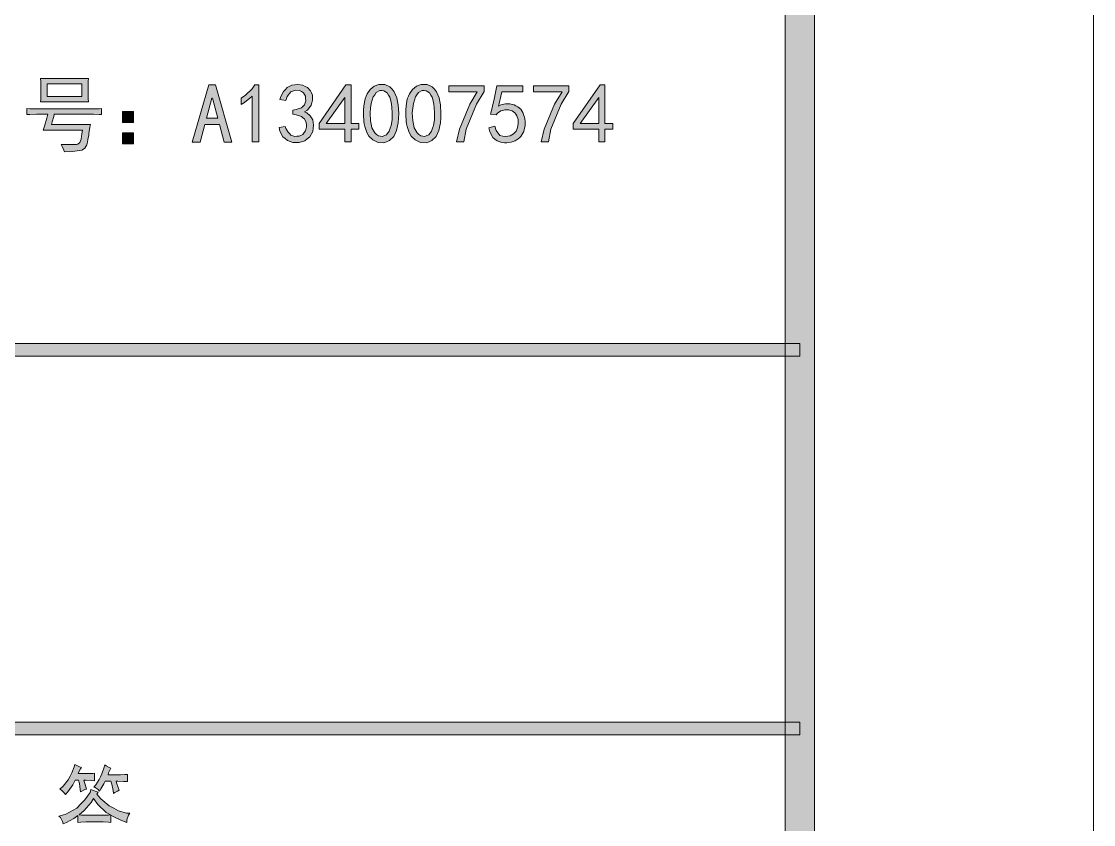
# Model space of a CAD drawing. Header units: millimetres. Extents: x 0 to 829, y 0 to 586.
# Drawn here: x 793.16 to 829.15, y 470.09 to 497.07 of the extents above; entities that cross this region are included whole.
import ezdxf

# ---------------------------------------------------------------- set-up
doc = ezdxf.new("R2010")
doc.units = ezdxf.units.MM

msp = doc.modelspace()

# ---------------------------------------------------------------- hatches: boundary and pattern name
h = msp.add_hatch(color=0)
h.dxf.hatch_style = 2
h.paths.add_polyline_path([(819.788528, 9.36625), (818.80075, 10.3505), (818.80075, 575.281778), (819.788528, 576.266028)])
h = msp.add_hatch(color=0)
h.paths.add_polyline_path([(795.404528, 495.144778), (795.401, 495.063639), (795.393944, 494.873139), (795.393944, 494.767306), (795.393944, 494.665), (795.401, 494.463917), (795.404528, 494.368667), (793.795861, 494.368667), (793.802917, 494.446278), (793.806444, 494.629722), (793.806444, 494.735556), (793.806444, 494.844917), (793.802917, 495.053056), (793.795861, 495.144778)])
h.paths.add_polyline_path([(795.185806, 494.545056), (795.185806, 494.968389), (794.018111, 494.968389), (794.018111, 494.545056)])
h = msp.add_hatch(color=0)
h.paths.add_polyline_path([(800.223472, 493.014), (799.958889, 493.014), (799.803667, 493.603139), (799.313306, 493.603139), (799.158083, 493.014), (798.8935, 493.014), (799.447361, 494.936639), (799.669611, 494.936639)])
h.paths.add_polyline_path([(799.747222, 493.814806), (799.570833, 494.492139), (799.546139, 494.492139), (799.36975, 493.814806)])
h = msp.add_hatch(color=0)
h.dxf.hatch_style = 2
h.paths.add_polyline_path([(800.900806, 494.559167), (800.83025, 494.485083), (800.646806, 494.3475), (800.537444, 494.280472), (800.537444, 494.492139), (800.675028, 494.587389), (800.900806, 494.806111), (800.992528, 494.936639), (801.123056, 494.936639), (801.123056, 493.024583), (800.900806, 493.024583)])
h = msp.add_hatch(color=0)
h.dxf.hatch_style = 2
h.paths.add_polyline_path([(801.8145, 493.504361), (802.012056, 493.536111), (802.033222, 493.465556), (802.107306, 493.345611), (802.156694, 493.296222), (802.206083, 493.250361), (802.333083, 493.2045), (802.407167, 493.208028), (802.48125, 493.211556), (802.601194, 493.271528), (802.647056, 493.3315), (802.689389, 493.387944), (802.728194, 493.522), (802.724667, 493.596083), (802.717611, 493.673694), (802.661167, 493.790111), (802.60825, 493.828917), (802.555333, 493.87125), (802.386, 493.931222), (802.269583, 493.948861), (802.269583, 494.089972), (802.386, 494.104083), (802.555333, 494.164056), (802.60825, 494.213444), (802.661167, 494.262833), (802.707028, 494.393361), (802.699972, 494.4745), (802.696444, 494.555639), (802.622361, 494.672056), (802.555333, 494.707333), (802.491833, 494.742611), (802.347194, 494.753194), (802.273111, 494.724972), (802.199028, 494.69675), (802.079083, 494.541528), (802.033222, 494.414528), (801.835667, 494.446278), (801.867417, 494.545056), (801.959139, 494.714389), (802.019111, 494.781417), (802.075556, 494.844917), (802.234306, 494.922528), (802.333083, 494.936639), (802.435389, 494.947222), (802.60825, 494.922528), (802.685861, 494.883722), (802.759944, 494.848444), (802.865778, 494.739083), (802.894, 494.665), (802.92575, 494.587389), (802.932806, 494.425111), (802.911639, 494.336917), (802.890472, 494.248722), (802.763472, 494.089972), (802.657639, 494.026472), (802.73525, 493.991194), (802.855194, 493.892417), (802.894, 493.825389), (802.936333, 493.758361), (802.964556, 493.581972), (802.950444, 493.476139), (802.936333, 493.366778), (802.841083, 493.190389), (802.756417, 493.126889), (802.67175, 493.059861), (802.484778, 492.996361), (802.378944, 492.996361), (802.273111, 492.999889), (802.089667, 493.066917), (802.012056, 493.130417), (801.934444, 493.193917), (801.835667, 493.380889)])
h = msp.add_hatch(color=0)
h.paths.add_polyline_path([(804.012306, 493.447917), (803.155056, 493.447917), (803.155056, 493.634889), (804.054639, 494.936639), (804.223972, 494.936639), (804.223972, 493.634889), (804.488556, 493.634889), (804.488556, 493.447917), (804.223972, 493.447917), (804.223972, 493.024583), (804.012306, 493.024583)])
h.paths.add_polyline_path([(804.012306, 493.634889), (804.012306, 494.513306), (803.387889, 493.634889)])
h = msp.add_hatch(color=0)
h.paths.add_polyline_path([(804.643778, 494.086444), (804.650833, 494.234611), (804.693167, 494.467444), (804.728444, 494.552111), (804.763722, 494.636778), (804.866028, 494.781417), (804.933056, 494.834333), (805.000083, 494.890778), (805.162361, 494.947222), (805.261139, 494.947222), (805.356389, 494.947222), (805.525722, 494.866083), (805.599806, 494.784944), (805.670361, 494.703806), (805.765611, 494.502722), (805.786778, 494.37925), (805.811472, 494.259306), (805.825583, 493.977083), (805.815, 493.818333), (805.807944, 493.659583), (805.7515, 493.402056), (805.705639, 493.303278), (805.65625, 493.2045), (805.515139, 493.063389), (805.419889, 493.024583), (805.328167, 492.985778), (805.137667, 492.996361), (805.042417, 493.042222), (804.950694, 493.088083), (804.816639, 493.215083), (804.777833, 493.292694), (804.739028, 493.370306), (804.682583, 493.532583), (804.664944, 493.620778), (804.650833, 493.705444), (804.64025, 493.938278)])
h.paths.add_polyline_path([(804.876611, 494.153472), (804.8625, 493.99825), (804.873083, 493.726611), (804.901306, 493.610194), (804.926, 493.49025), (805.017722, 493.320917), (805.081222, 493.271528), (805.14825, 493.218611), (805.278778, 493.200972), (805.342278, 493.232722), (805.409306, 493.260944), (805.508083, 493.384417), (805.539833, 493.476139), (805.568056, 493.567861), (805.599806, 493.765417), (805.599806, 493.874778), (805.599806, 493.984139), (805.589222, 494.181694), (805.582167, 494.269889), (805.575111, 494.358083), (805.525722, 494.520361), (805.483389, 494.590917), (805.441056, 494.665), (805.328167, 494.739083), (805.261139, 494.742611), (805.190583, 494.742611), (805.070639, 494.675583), (805.017722, 494.6015), (804.964806, 494.530944), (804.89425, 494.305167)])
h = msp.add_hatch(color=0)
h.paths.add_polyline_path([(806.065472, 494.086444), (806.072528, 494.234611), (806.111333, 494.467444), (806.150139, 494.552111), (806.185417, 494.636778), (806.287722, 494.781417), (806.35475, 494.834333), (806.421778, 494.890778), (806.584056, 494.947222), (806.682833, 494.947222), (806.778083, 494.947222), (806.947417, 494.866083), (807.0215, 494.784944), (807.092056, 494.703806), (807.187306, 494.502722), (807.208472, 494.37925), (807.229639, 494.259306), (807.24375, 493.977083), (807.236694, 493.818333), (807.229639, 493.659583), (807.173194, 493.402056), (807.127333, 493.303278), (807.077944, 493.2045), (806.936833, 493.063389), (806.841583, 493.024583), (806.749861, 492.985778), (806.559361, 492.996361), (806.464111, 493.042222), (806.372389, 493.088083), (806.238333, 493.215083), (806.199528, 493.292694), (806.160722, 493.370306), (806.104278, 493.532583), (806.086639, 493.620778), (806.072528, 493.705444), (806.058417, 493.938278)])
h.paths.add_polyline_path([(806.298306, 494.153472), (806.280667, 493.99825), (806.294778, 493.726611), (806.319472, 493.610194), (806.347694, 493.49025), (806.439417, 493.320917), (806.502917, 493.271528), (806.566417, 493.218611), (806.696944, 493.200972), (806.763972, 493.232722), (806.831, 493.260944), (806.929778, 493.384417), (806.958, 493.476139), (806.98975, 493.567861), (807.0215, 493.765417), (807.0215, 493.874778), (807.0215, 493.984139), (807.010917, 494.181694), (807.003861, 494.269889), (806.996806, 494.358083), (806.943889, 494.520361), (806.905083, 494.590917), (806.86275, 494.665), (806.749861, 494.739083), (806.682833, 494.742611), (806.612278, 494.742611), (806.488806, 494.675583), (806.435889, 494.6015), (806.382972, 494.530944), (806.315944, 494.305167)])
h = msp.add_hatch(color=0)
h.dxf.hatch_style = 2
h.paths.add_polyline_path([(807.765861, 493.024583), (807.864639, 493.447917), (808.213889, 494.287528), (808.464361, 494.703806), (807.508333, 494.703806), (807.508333, 494.901361), (808.697194, 494.901361), (808.697194, 494.714389), (808.436139, 494.291056), (808.090417, 493.447917), (808.009278, 493.024583)])
h = msp.add_hatch(color=0)
h.dxf.hatch_style = 2
h.paths.add_polyline_path([(809.0535, 493.546694), (809.092306, 493.398528), (809.222833, 493.232722), (809.318083, 493.215083), (809.413333, 493.197444), (809.565028, 493.218611), (809.625, 493.253889), (809.681444, 493.289167), (809.766111, 493.384417), (809.790806, 493.440861), (809.8155, 493.500833), (809.836667, 493.631361), (809.836667, 493.701917), (809.833139, 493.776), (809.794333, 493.895944), (809.759056, 493.948861), (809.72025, 493.99825), (809.628528, 494.065278), (809.575611, 494.079389), (809.519167, 494.097028), (809.392167, 494.097028), (809.325139, 494.079389), (809.254583, 494.065278), (809.141694, 493.987667), (809.095833, 493.924167), (808.908861, 493.948861), (808.919444, 493.980611), (809.025278, 494.456861), (809.120528, 494.901361), (809.995417, 494.901361), (809.995417, 494.703806), (809.286333, 494.703806), (809.258111, 494.552111), (809.201667, 494.312222), (809.173444, 494.224028), (809.258111, 494.262833), (809.413333, 494.298111), (809.483889, 494.298111), (809.557972, 494.294583), (809.695556, 494.259306), (809.762583, 494.231083), (809.829611, 494.199333), (809.928389, 494.118194), (809.956611, 494.065278), (809.988361, 494.012361), (810.030694, 493.906528), (810.044806, 493.853611), (810.058917, 493.800694), (810.0695, 493.687806), (810.0695, 493.624306), (810.065972, 493.564333), (810.041278, 493.440861), (810.020111, 493.373833), (809.995417, 493.310333), (809.928389, 493.2045), (809.886056, 493.165694), (809.840194, 493.123361), (809.730833, 493.056333), (809.667333, 493.031639), (809.603833, 493.006944), (809.459194, 492.985778), (809.374528, 492.992833), (809.289861, 492.996361), (809.131111, 493.059861), (809.057028, 493.112778), (808.982944, 493.169222), (808.880639, 493.359722), (808.852417, 493.49025)])
h = msp.add_hatch(color=0)
h.dxf.hatch_style = 2
h.paths.add_polyline_path([(810.605722, 493.024583), (810.708028, 493.447917), (811.057278, 494.287528), (811.30775, 494.703806), (810.351722, 494.703806), (810.351722, 494.901361), (811.540583, 494.901361), (811.540583, 494.714389), (811.279528, 494.291056), (810.933806, 493.447917), (810.852667, 493.024583)])
h = msp.add_hatch(color=0)
h.paths.add_polyline_path([(812.538944, 493.447917), (811.685222, 493.447917), (811.685222, 493.634889), (812.584806, 494.936639), (812.750611, 494.936639), (812.750611, 493.634889), (813.015194, 493.634889), (813.015194, 493.447917), (812.750611, 493.447917), (812.750611, 493.024583), (812.538944, 493.024583)])
h.paths.add_polyline_path([(812.538944, 493.634889), (812.538944, 494.513306), (811.918056, 493.634889)])
h = msp.add_hatch(color=0)
h.dxf.hatch_style = 2
h.paths.add_polyline_path([(795.471556, 494.12525), (795.577389, 494.12525), (795.767889, 494.128778), (795.849028, 494.135833), (795.849028, 493.93475), (795.767889, 493.941806), (795.577389, 493.948861), (795.471556, 493.948861), (794.261528, 493.948861), (794.240361, 493.867722), (794.190972, 493.698389), (794.16275, 493.603139), (795.471556, 493.603139), (795.457444, 493.514944), (795.43275, 493.36325), (795.422167, 493.303278), (795.415111, 493.243306), (795.390417, 493.095139), (795.372778, 493.010472), (795.355139, 492.922278), (795.288111, 492.805861), (795.238722, 492.774111), (795.189333, 492.745889), (794.871833, 492.6965), (794.60725, 492.682389), (794.586083, 492.742361), (794.529639, 492.869361), (794.494361, 492.936389), (794.695444, 492.932861), (794.949444, 492.932861), (795.002361, 492.936389), (795.055278, 492.943444), (795.122306, 492.999889), (795.139944, 493.052806), (795.157583, 493.105722), (795.189333, 493.285639), (795.206972, 493.412639), (793.884056, 493.412639), (793.933444, 493.546694), (794.011056, 493.814806), (794.039278, 493.948861), (793.774694, 493.948861), (793.658278, 493.948861), (793.439556, 493.941806), (793.340778, 493.93475), (793.340778, 494.135833), (793.439556, 494.128778), (793.658278, 494.12525), (793.774694, 494.12525)])
h = msp.add_hatch(color=0)
h.dxf.hatch_style = 2
h.paths.add_polyline_path([(796.551056, 494.037056), (796.917944, 494.037056), (796.917944, 493.670167), (796.551056, 493.670167)])
h = msp.add_hatch(color=0)
h.dxf.hatch_style = 2
h.paths.add_polyline_path([(796.551056, 493.324444), (796.917944, 493.324444), (796.917944, 492.957556), (796.551056, 492.957556)])
h = msp.add_hatch(color=0)
h.dxf.hatch_style = 2
h.paths.add_polyline_path([(819.294639, 486.247722), (819.294639, 485.824389), (769.958667, 485.824389), (769.958667, 486.247722)])
h = msp.add_hatch(color=0)
h.dxf.hatch_style = 2
h.paths.add_polyline_path([(819.294639, 473.530083), (819.294639, 473.10675), (769.958667, 473.10675), (769.958667, 473.530083)])
h = msp.add_hatch(color=0)
h.dxf.hatch_style = 2
h.paths.add_polyline_path([(795.612667, 471.561583), (795.513889, 471.568639), (795.333972, 471.575694), (795.252833, 471.575694), (795.274, 471.501611), (795.319861, 471.356972), (795.344556, 471.282889), (795.284583, 471.261722), (795.185806, 471.215861), (795.143472, 471.187639), (795.132889, 471.268778), (795.101139, 471.462806), (795.072917, 471.575694), (794.963556, 471.575694), (794.878889, 471.427528), (794.716611, 471.187639), (794.635472, 471.095917), (794.596667, 471.155889), (794.501417, 471.247611), (794.444972, 471.282889), (794.561389, 471.374611), (794.730722, 471.589806), (794.790694, 471.70975), (794.847139, 471.829694), (794.92475, 472.02725), (794.945917, 472.108389), (794.995306, 472.080167), (795.108194, 472.02725), (795.175222, 472.002556), (795.139944, 471.960222), (795.0835, 471.861444), (795.065861, 471.801472), (795.372778, 471.801472), (795.43275, 471.801472), (795.552694, 471.808528), (795.612667, 471.815583)])
h = msp.add_hatch(color=0)
h.dxf.hatch_style = 2
h.paths.add_polyline_path([(796.434639, 471.240556), (796.38525, 471.215861), (796.29, 471.162944), (796.244139, 471.134722), (796.233556, 471.237028), (796.19475, 471.441639), (796.163, 471.547472), (795.9725, 471.547472), (795.919583, 471.45575), (795.820806, 471.289944), (795.774944, 471.215861), (795.729083, 471.261722), (795.633833, 471.32875), (795.584444, 471.349917), (795.655, 471.427528), (795.767889, 471.600389), (795.810222, 471.695639), (795.852556, 471.787361), (795.923111, 471.988444), (795.954861, 472.094278), (796.000722, 472.062528), (796.103028, 472.009611), (796.163, 471.988444), (796.134778, 471.942583), (796.085389, 471.829694), (796.064222, 471.762667), (796.434639, 471.762667), (796.484028, 471.762667), (796.625139, 471.769722), (796.713333, 471.77325), (796.713333, 471.533361), (796.579278, 471.540417), (796.388778, 471.547472), (796.332333, 471.547472), (796.3535, 471.4875), (796.402889, 471.335806)])
h = msp.add_hatch(color=0)
h.paths.add_polyline_path([(796.692167, 470.161056), (796.498139, 470.235139), (796.233556, 470.355083), (796.163, 470.400944), (796.163, 470.161056), (796.074806, 470.168111), (795.898417, 470.175167), (795.81375, 470.175167), (795.425694, 470.175167), (795.333972, 470.175167), (795.150528, 470.168111), (795.055278, 470.161056), (795.055278, 470.390361), (794.921222, 470.295111), (794.67075, 470.157528), (794.554333, 470.108139), (794.536694, 470.189278), (794.466139, 470.323333), (794.41675, 470.37625), (794.646056, 470.443278), (795.012944, 470.644361), (795.150528, 470.781944), (795.288111, 470.919528), (795.460972, 471.162944), (795.492722, 471.268778), (795.545639, 471.240556), (795.665583, 471.194694), (795.732611, 471.177056), (795.693806, 471.110028), (795.820806, 470.954806), (796.103028, 470.718444), (796.25825, 470.637306), (796.417, 470.552639), (796.685111, 470.467972), (796.794472, 470.467972), (796.748611, 470.400944), (796.699222, 470.24925)])
h.paths.add_polyline_path([(795.094083, 470.415056), (795.175222, 470.408), (795.341028, 470.400944), (795.425694, 470.400944), (795.81375, 470.400944), (795.898417, 470.400944), (796.064222, 470.408), (796.145361, 470.415056), (796.00425, 470.496194), (795.7185, 470.767833), (795.573861, 470.961861), (795.503306, 470.827806), (795.263417, 470.556167)])

# ---------------------------------------------------------------- linework, layer by layer
at = {"color": 0, "lineweight": 0}
for points in [[(0, 0), (0, 585.632278), (829.154778, 585.632278), (829.154778, 0)], [(819.788528, 9.36625), (818.80075, 10.3505), (818.80075, 575.281778), (819.788528, 576.266028)], [(795.404528, 495.144778), (795.401, 495.063639), (795.393944, 494.873139), (795.393944, 494.767306), (795.393944, 494.665), (795.401, 494.463917), (795.404528, 494.368667), (793.795861, 494.368667), (793.802917, 494.446278), (793.806444, 494.629722), (793.806444, 494.735556), (793.806444, 494.844917), (793.802917, 495.053056), (793.795861, 495.144778)], [(795.185806, 494.545056), (795.185806, 494.968389), (794.018111, 494.968389), (794.018111, 494.545056)], [(800.223472, 493.014), (799.958889, 493.014), (799.803667, 493.603139), (799.313306, 493.603139), (799.158083, 493.014), (798.8935, 493.014), (799.447361, 494.936639), (799.669611, 494.936639)], [(800.900806, 494.559167), (800.83025, 494.485083), (800.646806, 494.3475), (800.537444, 494.280472), (800.537444, 494.492139), (800.675028, 494.587389), (800.900806, 494.806111), (800.992528, 494.936639), (801.123056, 494.936639), (801.123056, 493.024583), (800.900806, 493.024583)], [(801.8145, 493.504361), (802.012056, 493.536111), (802.033222, 493.465556), (802.107306, 493.345611), (802.156694, 493.296222), (802.206083, 493.250361), (802.333083, 493.2045), (802.407167, 493.208028), (802.48125, 493.211556), (802.601194, 493.271528), (802.647056, 493.3315), (802.689389, 493.387944), (802.728194, 493.522), (802.724667, 493.596083), (802.717611, 493.673694), (802.661167, 493.790111), (802.60825, 493.828917), (802.555333, 493.87125), (802.386, 493.931222), (802.269583, 493.948861), (802.269583, 494.089972), (802.386, 494.104083), (802.555333, 494.164056), (802.60825, 494.213444), (802.661167, 494.262833), (802.707028, 494.393361), (802.699972, 494.4745), (802.696444, 494.555639), (802.622361, 494.672056), (802.555333, 494.707333), (802.491833, 494.742611), (802.347194, 494.753194), (802.273111, 494.724972), (802.199028, 494.69675), (802.079083, 494.541528), (802.033222, 494.414528), (801.835667, 494.446278), (801.867417, 494.545056), (801.959139, 494.714389), (802.019111, 494.781417), (802.075556, 494.844917), (802.234306, 494.922528), (802.333083, 494.936639), (802.435389, 494.947222), (802.60825, 494.922528), (802.685861, 494.883722), (802.759944, 494.848444), (802.865778, 494.739083), (802.894, 494.665), (802.92575, 494.587389), (802.932806, 494.425111), (802.911639, 494.336917), (802.890472, 494.248722), (802.763472, 494.089972), (802.657639, 494.026472), (802.73525, 493.991194), (802.855194, 493.892417), (802.894, 493.825389), (802.936333, 493.758361), (802.964556, 493.581972), (802.950444, 493.476139), (802.936333, 493.366778), (802.841083, 493.190389), (802.756417, 493.126889), (802.67175, 493.059861), (802.484778, 492.996361), (802.378944, 492.996361), (802.273111, 492.999889), (802.089667, 493.066917), (802.012056, 493.130417), (801.934444, 493.193917), (801.835667, 493.380889)], [(804.012306, 493.447917), (803.155056, 493.447917), (803.155056, 493.634889), (804.054639, 494.936639), (804.223972, 494.936639), (804.223972, 493.634889), (804.488556, 493.634889), (804.488556, 493.447917), (804.223972, 493.447917), (804.223972, 493.024583), (804.012306, 493.024583)], [(804.643778, 494.086444), (804.650833, 494.234611), (804.693167, 494.467444), (804.728444, 494.552111), (804.763722, 494.636778), (804.866028, 494.781417), (804.933056, 494.834333), (805.000083, 494.890778), (805.162361, 494.947222), (805.261139, 494.947222), (805.356389, 494.947222), (805.525722, 494.866083), (805.599806, 494.784944), (805.670361, 494.703806), (805.765611, 494.502722), (805.786778, 494.37925), (805.811472, 494.259306), (805.825583, 493.977083), (805.815, 493.818333), (805.807944, 493.659583), (805.7515, 493.402056), (805.705639, 493.303278), (805.65625, 493.2045), (805.515139, 493.063389), (805.419889, 493.024583), (805.328167, 492.985778), (805.137667, 492.996361), (805.042417, 493.042222), (804.950694, 493.088083), (804.816639, 493.215083), (804.777833, 493.292694), (804.739028, 493.370306), (804.682583, 493.532583), (804.664944, 493.620778), (804.650833, 493.705444), (804.64025, 493.938278)], [(804.876611, 494.153472), (804.8625, 493.99825), (804.873083, 493.726611), (804.901306, 493.610194), (804.926, 493.49025), (805.017722, 493.320917), (805.081222, 493.271528), (805.14825, 493.218611), (805.278778, 493.200972), (805.342278, 493.232722), (805.409306, 493.260944), (805.508083, 493.384417), (805.539833, 493.476139), (805.568056, 493.567861), (805.599806, 493.765417), (805.599806, 493.874778), (805.599806, 493.984139), (805.589222, 494.181694), (805.582167, 494.269889), (805.575111, 494.358083), (805.525722, 494.520361), (805.483389, 494.590917), (805.441056, 494.665), (805.328167, 494.739083), (805.261139, 494.742611), (805.190583, 494.742611), (805.070639, 494.675583), (805.017722, 494.6015), (804.964806, 494.530944), (804.89425, 494.305167)], [(806.065472, 494.086444), (806.072528, 494.234611), (806.111333, 494.467444), (806.150139, 494.552111), (806.185417, 494.636778), (806.287722, 494.781417), (806.35475, 494.834333), (806.421778, 494.890778), (806.584056, 494.947222), (806.682833, 494.947222), (806.778083, 494.947222), (806.947417, 494.866083), (807.0215, 494.784944), (807.092056, 494.703806), (807.187306, 494.502722), (807.208472, 494.37925), (807.229639, 494.259306), (807.24375, 493.977083), (807.236694, 493.818333), (807.229639, 493.659583), (807.173194, 493.402056), (807.127333, 493.303278), (807.077944, 493.2045), (806.936833, 493.063389), (806.841583, 493.024583), (806.749861, 492.985778), (806.559361, 492.996361), (806.464111, 493.042222), (806.372389, 493.088083), (806.238333, 493.215083), (806.199528, 493.292694), (806.160722, 493.370306), (806.104278, 493.532583), (806.086639, 493.620778), (806.072528, 493.705444), (806.058417, 493.938278)], [(806.298306, 494.153472), (806.280667, 493.99825), (806.294778, 493.726611), (806.319472, 493.610194), (806.347694, 493.49025), (806.439417, 493.320917), (806.502917, 493.271528), (806.566417, 493.218611), (806.696944, 493.200972), (806.763972, 493.232722), (806.831, 493.260944), (806.929778, 493.384417), (806.958, 493.476139), (806.98975, 493.567861), (807.0215, 493.765417), (807.0215, 493.874778), (807.0215, 493.984139), (807.010917, 494.181694), (807.003861, 494.269889), (806.996806, 494.358083), (806.943889, 494.520361), (806.905083, 494.590917), (806.86275, 494.665), (806.749861, 494.739083), (806.682833, 494.742611), (806.612278, 494.742611), (806.488806, 494.675583), (806.435889, 494.6015), (806.382972, 494.530944), (806.315944, 494.305167)], [(807.765861, 493.024583), (807.864639, 493.447917), (808.213889, 494.287528), (808.464361, 494.703806), (807.508333, 494.703806), (807.508333, 494.901361), (808.697194, 494.901361), (808.697194, 494.714389), (808.436139, 494.291056), (808.090417, 493.447917), (808.009278, 493.024583)], [(809.0535, 493.546694), (809.092306, 493.398528), (809.222833, 493.232722), (809.318083, 493.215083), (809.413333, 493.197444), (809.565028, 493.218611), (809.625, 493.253889), (809.681444, 493.289167), (809.766111, 493.384417), (809.790806, 493.440861), (809.8155, 493.500833), (809.836667, 493.631361), (809.836667, 493.701917), (809.833139, 493.776), (809.794333, 493.895944), (809.759056, 493.948861), (809.72025, 493.99825), (809.628528, 494.065278), (809.575611, 494.079389), (809.519167, 494.097028), (809.392167, 494.097028), (809.325139, 494.079389), (809.254583, 494.065278), (809.141694, 493.987667), (809.095833, 493.924167), (808.908861, 493.948861), (808.919444, 493.980611), (809.025278, 494.456861), (809.120528, 494.901361), (809.995417, 494.901361), (809.995417, 494.703806), (809.286333, 494.703806), (809.258111, 494.552111), (809.201667, 494.312222), (809.173444, 494.224028), (809.258111, 494.262833), (809.413333, 494.298111), (809.483889, 494.298111), (809.557972, 494.294583), (809.695556, 494.259306), (809.762583, 494.231083), (809.829611, 494.199333), (809.928389, 494.118194), (809.956611, 494.065278), (809.988361, 494.012361), (810.030694, 493.906528), (810.044806, 493.853611), (810.058917, 493.800694), (810.0695, 493.687806), (810.0695, 493.624306), (810.065972, 493.564333), (810.041278, 493.440861), (810.020111, 493.373833), (809.995417, 493.310333), (809.928389, 493.2045), (809.886056, 493.165694), (809.840194, 493.123361), (809.730833, 493.056333), (809.667333, 493.031639), (809.603833, 493.006944), (809.459194, 492.985778), (809.374528, 492.992833), (809.289861, 492.996361), (809.131111, 493.059861), (809.057028, 493.112778), (808.982944, 493.169222), (808.880639, 493.359722), (808.852417, 493.49025)], [(810.605722, 493.024583), (810.708028, 493.447917), (811.057278, 494.287528), (811.30775, 494.703806), (810.351722, 494.703806), (810.351722, 494.901361), (811.540583, 494.901361), (811.540583, 494.714389), (811.279528, 494.291056), (810.933806, 493.447917), (810.852667, 493.024583)], [(812.538944, 493.447917), (811.685222, 493.447917), (811.685222, 493.634889), (812.584806, 494.936639), (812.750611, 494.936639), (812.750611, 493.634889), (813.015194, 493.634889), (813.015194, 493.447917), (812.750611, 493.447917), (812.750611, 493.024583), (812.538944, 493.024583)], [(799.747222, 493.814806), (799.570833, 494.492139), (799.546139, 494.492139), (799.36975, 493.814806)], [(804.012306, 493.634889), (804.012306, 494.513306), (803.387889, 493.634889)], [(812.538944, 493.634889), (812.538944, 494.513306), (811.918056, 493.634889)], [(795.471556, 494.12525), (795.577389, 494.12525), (795.767889, 494.128778), (795.849028, 494.135833), (795.849028, 493.93475), (795.767889, 493.941806), (795.577389, 493.948861), (795.471556, 493.948861), (794.261528, 493.948861), (794.240361, 493.867722), (794.190972, 493.698389), (794.16275, 493.603139), (795.471556, 493.603139), (795.457444, 493.514944), (795.43275, 493.36325), (795.422167, 493.303278), (795.415111, 493.243306), (795.390417, 493.095139), (795.372778, 493.010472), (795.355139, 492.922278), (795.288111, 492.805861), (795.238722, 492.774111), (795.189333, 492.745889), (794.871833, 492.6965), (794.60725, 492.682389), (794.586083, 492.742361), (794.529639, 492.869361), (794.494361, 492.936389), (794.695444, 492.932861), (794.949444, 492.932861), (795.002361, 492.936389), (795.055278, 492.943444), (795.122306, 492.999889), (795.139944, 493.052806), (795.157583, 493.105722), (795.189333, 493.285639), (795.206972, 493.412639), (793.884056, 493.412639), (793.933444, 493.546694), (794.011056, 493.814806), (794.039278, 493.948861), (793.774694, 493.948861), (793.658278, 493.948861), (793.439556, 493.941806), (793.340778, 493.93475), (793.340778, 494.135833), (793.439556, 494.128778), (793.658278, 494.12525), (793.774694, 494.12525)], [(796.551056, 494.037056), (796.917944, 494.037056), (796.917944, 493.670167), (796.551056, 493.670167)], [(796.551056, 493.324444), (796.917944, 493.324444), (796.917944, 492.957556), (796.551056, 492.957556)], [(819.294639, 486.247722), (819.294639, 485.824389), (769.958667, 485.824389), (769.958667, 486.247722)], [(819.294639, 473.530083), (819.294639, 473.10675), (769.958667, 473.10675), (769.958667, 473.530083)], [(795.612667, 471.561583), (795.513889, 471.568639), (795.333972, 471.575694), (795.252833, 471.575694), (795.274, 471.501611), (795.319861, 471.356972), (795.344556, 471.282889), (795.284583, 471.261722), (795.185806, 471.215861), (795.143472, 471.187639), (795.132889, 471.268778), (795.101139, 471.462806), (795.072917, 471.575694), (794.963556, 471.575694), (794.878889, 471.427528), (794.716611, 471.187639), (794.635472, 471.095917), (794.596667, 471.155889), (794.501417, 471.247611), (794.444972, 471.282889), (794.561389, 471.374611), (794.730722, 471.589806), (794.790694, 471.70975), (794.847139, 471.829694), (794.92475, 472.02725), (794.945917, 472.108389), (794.995306, 472.080167), (795.108194, 472.02725), (795.175222, 472.002556), (795.139944, 471.960222), (795.0835, 471.861444), (795.065861, 471.801472), (795.372778, 471.801472), (795.43275, 471.801472), (795.552694, 471.808528), (795.612667, 471.815583)], [(796.434639, 471.240556), (796.38525, 471.215861), (796.29, 471.162944), (796.244139, 471.134722), (796.233556, 471.237028), (796.19475, 471.441639), (796.163, 471.547472), (795.9725, 471.547472), (795.919583, 471.45575), (795.820806, 471.289944), (795.774944, 471.215861), (795.729083, 471.261722), (795.633833, 471.32875), (795.584444, 471.349917), (795.655, 471.427528), (795.767889, 471.600389), (795.810222, 471.695639), (795.852556, 471.787361), (795.923111, 471.988444), (795.954861, 472.094278), (796.000722, 472.062528), (796.103028, 472.009611), (796.163, 471.988444), (796.134778, 471.942583), (796.085389, 471.829694), (796.064222, 471.762667), (796.434639, 471.762667), (796.484028, 471.762667), (796.625139, 471.769722), (796.713333, 471.77325), (796.713333, 471.533361), (796.579278, 471.540417), (796.388778, 471.547472), (796.332333, 471.547472), (796.3535, 471.4875), (796.402889, 471.335806)], [(796.692167, 470.161056), (796.498139, 470.235139), (796.233556, 470.355083), (796.163, 470.400944), (796.163, 470.161056), (796.074806, 470.168111), (795.898417, 470.175167), (795.81375, 470.175167), (795.425694, 470.175167), (795.333972, 470.175167), (795.150528, 470.168111), (795.055278, 470.161056), (795.055278, 470.390361), (794.921222, 470.295111), (794.67075, 470.157528), (794.554333, 470.108139), (794.536694, 470.189278), (794.466139, 470.323333), (794.41675, 470.37625), (794.646056, 470.443278), (795.012944, 470.644361), (795.150528, 470.781944), (795.288111, 470.919528), (795.460972, 471.162944), (795.492722, 471.268778), (795.545639, 471.240556), (795.665583, 471.194694), (795.732611, 471.177056), (795.693806, 471.110028), (795.820806, 470.954806), (796.103028, 470.718444), (796.25825, 470.637306), (796.417, 470.552639), (796.685111, 470.467972), (796.794472, 470.467972), (796.748611, 470.400944), (796.699222, 470.24925)], [(795.094083, 470.415056), (795.175222, 470.408), (795.341028, 470.400944), (795.425694, 470.400944), (795.81375, 470.400944), (795.898417, 470.400944), (796.064222, 470.408), (796.145361, 470.415056), (796.00425, 470.496194), (795.7185, 470.767833), (795.573861, 470.961861), (795.503306, 470.827806), (795.263417, 470.556167)]]:
    msp.add_lwpolyline(points, close=True, dxfattribs=at)

doc.saveas('drawing.dxf')
